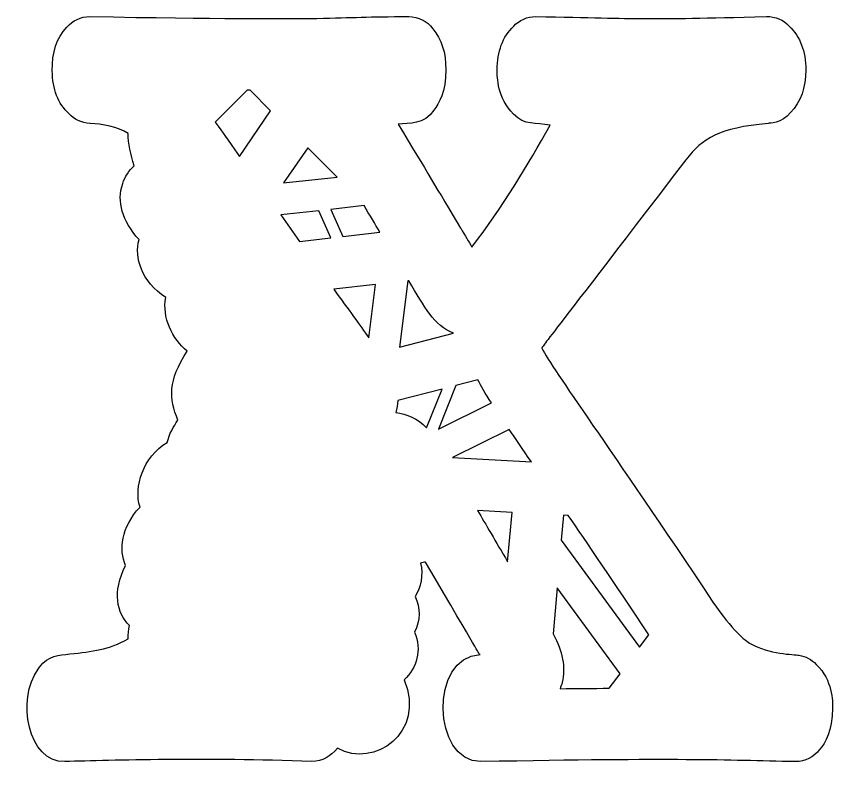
# Model space of a CAD drawing. Header units: millimetres. Extents: x -471 to 1551, y -2688 to 316.
# Drawn here: x 1417.6 to 1547.8, y -1186.9 to -1066.9 of the extents above; entities that cross this region are included whole.
import ezdxf

# ---------------------------------------------------------------- set-up
doc = ezdxf.new("R2010")
doc.units = ezdxf.units.MM
doc.header["$MEASUREMENT"] = 0
doc.layers.add('Layer 1', color=7, linetype='Continuous')

msp = doc.modelspace()

# ---------------------------------------------------------------- linework, layer by layer
at = {"layer": 'Layer 1', "color": 250}
for points, knots in [([(1545.1861, -1170.2616), (1544.4489, -1169.4875), (1543.4721, -1168.9715), (1542.4216, -1168.8057), (1542.4216, -1168.8057), (1541.6107, -1168.6767), (1537.6115, -1168.6398), (1534.7365, -1166.9811), (1534.7365, -1166.9811), (1533.7965, -1166.4467), (1531.7693, -1164.8433), (1528.6916, -1160.328), (1528.6916, -1160.328), (1512.2339, -1135.6323), (1503.2219, -1123.3398), (1501.3789, -1119.8013), (1501.3789, -1119.8013), (1501.6737, -1119.3405), (1500.1994, -1121.2941), (1524.3975, -1089.7426), (1524.3975, -1089.7426), (1527.0698, -1086.3332), (1529.5947, -1084.6929), (1537.5193, -1083.9557), (1537.5193, -1083.9557), (1537.6483, -1083.9189), (1539.6203, -1083.9926), (1541.0947, -1082.2418), (1541.0947, -1082.2418), (1542.7164, -1080.5094), (1543.5089, -1078.261), (1543.5089, -1075.4045), (1543.5089, -1075.4045), (1543.5089, -1072.4373), (1542.6428, -1070.152), (1540.8735, -1068.438), (1540.8735, -1068.438), (1539.952, -1067.4428), (1538.6435, -1066.8715), (1537.2429, -1066.9084), (1537.2429, -1066.9084), (1516.8781, -1067.4429), (1518.371, -1067.2586), (1500.4205, -1066.9084), (1500.4205, -1066.9084), (1499.0935, -1066.9084), (1497.8219, -1067.4613), (1496.9188, -1068.438), (1496.9188, -1068.438), (1495.1496, -1070.152), (1494.2834, -1072.4373), (1494.2834, -1075.4597), (1494.2834, -1075.4597), (1494.2834, -1076.5655), (1494.2834, -1079.9196), (1496.9005, -1082.463), (1496.9005, -1082.463), (1498.6697, -1084.3428), (1500.3836, -1083.7899), (1502.7426, -1084.2507), (1502.7426, -1084.2507), (1499.1489, -1090.6457), (1495.1497, -1097.3541), (1490.2473, -1103.6755), (1490.2473, -1103.6755), (1489.7497, -1102.8462), (1489.16, -1101.8694), (1488.4596, -1100.6715), (1488.4596, -1100.6715), (1488.4596, -1100.6715), (1488.4412, -1100.653), (1488.4412, -1100.653), (1488.4412, -1100.653), (1484.6262, -1094.2948), (1483.0966, -1091.7331), (1478.4892, -1084.0848), (1478.4892, -1084.0848), (1480.2953, -1083.9005), (1482.6174, -1084.1954), (1484.1839, -1081.8364), (1484.1839, -1081.8364), (1485.0132, -1080.7491), (1486.0822, -1078.9246), (1486.0822, -1075.4045), (1486.0822, -1075.4045), (1486.0822, -1072.6584), (1485.4002, -1070.5022), (1484.0181, -1068.8435), (1484.0181, -1068.8435), (1483.115, -1067.6271), (1481.6959, -1066.9084), (1480.1663, -1066.9084), (1480.1663, -1066.9084), (1467.1366, -1066.9084), (1471.0989, -1067.664), (1429.2821, -1066.9084), (1429.2821, -1066.9084), (1427.8815, -1066.9084), (1426.5176, -1067.5534), (1425.6146, -1068.6223), (1425.6146, -1068.6223), (1423.9928, -1070.3547), (1423.2372, -1072.6216), (1423.2925, -1075.5518), (1423.2925, -1075.5518), (1423.3478, -1078.519), (1424.2139, -1080.7674), (1425.9648, -1082.4445), (1425.9648, -1082.4445), (1426.7757, -1083.3107), (1427.8999, -1083.8636), (1429.319, -1083.9557), (1429.319, -1083.9557), (1431.2172, -1084.0664), (1433.8158, -1084.4718), (1435.3823, -1085.5591), (1435.3823, -1085.5591), (1435.4376, -1087.1441), (1435.7693, -1088.9133), (1436.3591, -1090.7379), (1436.3591, -1090.7379), (1435.5298, -1091.4566), (1434.9031, -1092.415), (1434.5345, -1093.5392), (1434.5345, -1093.5392), (1433.5577, -1096.4511), (1434.4424, -1099.4735), (1437.1331, -1102.496), (1437.1331, -1102.496), (1436.3959, -1105.3895), (1437.4832, -1109.1122), (1441.4272, -1111.7477), (1441.4272, -1111.7477), (1440.7269, -1114.8623), (1442.4961, -1118.4192), (1444.8182, -1120.2806), (1444.8182, -1120.2806), (1441.722, -1125.1092), (1441.9247, -1127.7814), (1443.3438, -1131.3199), (1443.3438, -1131.3199), (1442.6619, -1132.2414), (1441.9432, -1133.5315), (1441.6299, -1134.8584), (1441.6299, -1134.8584), (1437.8149, -1137.1252), (1436.23, -1142.0275), (1437.2989, -1145.1605), (1437.2989, -1145.1605), (1434.2581, -1148.4963), (1433.8894, -1151.9058), (1434.9952, -1154.5044), (1434.9952, -1154.5044), (1432.839, -1158.7616), (1433.5946, -1162.0236), (1435.6034, -1164.0693), (1435.6034, -1164.0693), (1435.4928, -1164.8065), (1435.4191, -1165.5069), (1435.3822, -1166.1703), (1435.3822, -1166.1703), (1432.2676, -1167.958), (1429.7427, -1168.1976), (1426.1122, -1168.6031), (1426.1122, -1168.6031), (1424.3982, -1168.7874), (1422.6474, -1168.8058), (1421.2652, -1170.7041), (1421.2652, -1170.7041), (1421.2652, -1170.7041), (1421.0256, -1171.0358), (1421.0256, -1171.0358), (1421.0256, -1171.0358), (1417.5608, -1175.8091), (1419.4038, -1185.9639), (1425.3197, -1185.7611), (1425.3197, -1185.7611), (1432.9311, -1185.5768), (1447.6379, -1185.1161), (1464.7222, -1185.7611), (1464.7222, -1185.7611), (1466.4361, -1185.7611), (1467.6709, -1184.9318), (1468.7767, -1183.6417), (1468.7767, -1183.6417), (1474.6926, -1186.9037), (1482.8753, -1181.2274), (1479.4474, -1172.7129), (1479.4474, -1172.7129), (1481.4563, -1170.87), (1482.3225, -1167.9397), (1481.0877, -1165.1199), (1481.0877, -1165.1199), (1482.0276, -1163.2586), (1482.0645, -1161.2497), (1481.1983, -1159.4436), (1481.1983, -1159.4436), (1482.1014, -1157.9877), (1482.5068, -1155.9604), (1482.0461, -1154.099), (1482.0461, -1154.099), (1482.1935, -1154.0806), (1482.7095, -1153.97), (1482.8201, -1153.9516), (1482.8201, -1153.9516), (1491.6295, -1168.9164), (1491.1872, -1168.253), (1491.5374, -1168.7137), (1491.5374, -1168.7137), (1483.4468, -1169.0454), (1483.8522, -1185.7795), (1491.6848, -1185.7795), (1491.6848, -1185.7795), (1523.6418, -1185.1897), (1530.387, -1185.5399), (1541.8686, -1185.7795), (1541.8686, -1185.7795), (1543.3798, -1185.7795), (1544.8173, -1185.0607), (1545.7204, -1183.8444), (1545.7204, -1183.8444), (1546.6235, -1182.7755), (1547.7845, -1180.9325), (1547.7845, -1177.2466), (1547.7845, -1177.2466), (1547.8031, -1176.1407), (1547.8031, -1172.7865), (1545.1861, -1170.2616)], [0, 0, 0, 0, 0.01724138, 0.01724138, 0.01724138, 0.01724138, 0.03448276, 0.03448276, 0.03448276, 0.03448276, 0.05172414, 0.05172414, 0.05172414, 0.05172414, 0.06896552, 0.06896552, 0.06896552, 0.06896552, 0.0862069, 0.0862069, 0.0862069, 0.0862069, 0.10344828, 0.10344828, 0.10344828, 0.10344828, 0.12068966, 0.12068966, 0.12068966, 0.12068966, 0.13793103, 0.13793103, 0.13793103, 0.13793103, 0.15517241, 0.15517241, 0.15517241, 0.15517241, 0.17241379, 0.17241379, 0.17241379, 0.17241379, 0.18965517, 0.18965517, 0.18965517, 0.18965517, 0.20689655, 0.20689655, 0.20689655, 0.20689655, 0.22413793, 0.22413793, 0.22413793, 0.22413793, 0.24137931, 0.24137931, 0.24137931, 0.24137931, 0.25862069, 0.25862069, 0.25862069, 0.25862069, 0.27586207, 0.27586207, 0.27586207, 0.27586207, 0.29310345, 0.29310345, 0.29310345, 0.29310345, 0.31034483, 0.31034483, 0.31034483, 0.31034483, 0.32758621, 0.32758621, 0.32758621, 0.32758621, 0.34482759, 0.34482759, 0.34482759, 0.34482759, 0.36206897, 0.36206897, 0.36206897, 0.36206897, 0.37931034, 0.37931034, 0.37931034, 0.37931034, 0.39655172, 0.39655172, 0.39655172, 0.39655172, 0.4137931, 0.4137931, 0.4137931, 0.4137931, 0.43103448, 0.43103448, 0.43103448, 0.43103448, 0.44827586, 0.44827586, 0.44827586, 0.44827586, 0.46551724, 0.46551724, 0.46551724, 0.46551724, 0.48275862, 0.48275862, 0.48275862, 0.48275862, 0.5, 0.5, 0.5, 0.5, 0.51724138, 0.51724138, 0.51724138, 0.51724138, 0.53448276, 0.53448276, 0.53448276, 0.53448276, 0.55172414, 0.55172414, 0.55172414, 0.55172414, 0.56896552, 0.56896552, 0.56896552, 0.56896552, 0.5862069, 0.5862069, 0.5862069, 0.5862069, 0.60344828, 0.60344828, 0.60344828, 0.60344828, 0.62068966, 0.62068966, 0.62068966, 0.62068966, 0.63793103, 0.63793103, 0.63793103, 0.63793103, 0.65517241, 0.65517241, 0.65517241, 0.65517241, 0.67241379, 0.67241379, 0.67241379, 0.67241379, 0.68965517, 0.68965517, 0.68965517, 0.68965517, 0.70689655, 0.70689655, 0.70689655, 0.70689655, 0.72413793, 0.72413793, 0.72413793, 0.72413793, 0.74137931, 0.74137931, 0.74137931, 0.74137931, 0.75862069, 0.75862069, 0.75862069, 0.75862069, 0.77586207, 0.77586207, 0.77586207, 0.77586207, 0.79310345, 0.79310345, 0.79310345, 0.79310345, 0.81034483, 0.81034483, 0.81034483, 0.81034483, 0.82758621, 0.82758621, 0.82758621, 0.82758621, 0.84482759, 0.84482759, 0.84482759, 0.84482759, 0.86206897, 0.86206897, 0.86206897, 0.86206897, 0.87931034, 0.87931034, 0.87931034, 0.87931034, 0.89655172, 0.89655172, 0.89655172, 0.89655172, 0.9137931, 0.9137931, 0.9137931, 0.9137931, 0.93103448, 0.93103448, 0.93103448, 0.93103448, 0.94827586, 0.94827586, 0.94827586, 0.94827586, 0.96551724, 0.96551724, 0.96551724, 0.96551724, 1, 1, 1, 1]), ([(1453.167, -1089.2266), (1450.9555, -1086.0751), (1450.7343, -1085.6881), (1449.2599, -1083.7531), (1449.2599, -1083.7531), (1449.2599, -1083.7531), (1454.3833, -1078.6296), (1454.3833, -1078.6296), (1454.3833, -1078.6296), (1454.5492, -1078.6296), (1454.7151, -1078.6296), (1454.8625, -1078.6296), (1454.8625, -1078.6296), (1454.8625, -1078.6296), (1458.1245, -1081.9654), (1458.1245, -1081.9654), (1458.1245, -1081.9654), (1458.1245, -1081.9654), (1453.167, -1089.2266), (1453.167, -1089.2266)], [0, 0, 0, 0, 0.16666667, 0.16666667, 0.16666667, 0.16666667, 0.33333333, 0.33333333, 0.33333333, 0.33333333, 0.5, 0.5, 0.5, 0.5, 0.66666667, 0.66666667, 0.66666667, 0.66666667, 1, 1, 1, 1]), ([(1464.0589, -1087.826), (1464.0589, -1087.826), (1468.74, -1092.5071), (1468.74, -1092.5071), (1468.74, -1092.5071), (1468.74, -1092.5071), (1460.2071, -1093.447), (1460.2071, -1093.447), (1460.2071, -1093.447), (1460.2071, -1093.447), (1464.0589, -1087.826), (1464.0589, -1087.826)], [0, 0, 0, 0, 0.25, 0.25, 0.25, 0.25, 0.5, 0.5, 0.5, 0.5, 1, 1, 1, 1]), ([(1462.7505, -1102.7908), (1461.7552, -1101.3902), (1460.7601, -1099.9895), (1459.7464, -1098.552), (1459.7464, -1098.552), (1459.7464, -1098.552), (1465.8098, -1097.8885), (1465.8098, -1097.8885), (1465.8098, -1097.8885), (1465.8098, -1097.8885), (1467.7449, -1102.2195), (1467.7449, -1102.2195), (1467.7449, -1102.2195), (1467.7449, -1102.2195), (1462.7505, -1102.7908), (1462.7505, -1102.7908)], [0, 0, 0, 0, 0.2, 0.2, 0.2, 0.2, 0.4, 0.4, 0.4, 0.4, 0.6, 0.6, 0.6, 0.6, 1, 1, 1, 1]), ([(1469.6615, -1101.9983), (1469.6615, -1101.9983), (1467.7448, -1097.6674), (1467.7448, -1097.6674), (1467.7448, -1097.6674), (1467.7448, -1097.6674), (1473.0341, -1097.0776), (1473.0341, -1097.0776), (1473.0341, -1097.0776), (1473.974, -1098.6257), (1474.8033, -1100.0448), (1475.5774, -1101.3164), (1475.5774, -1101.3164), (1475.5774, -1101.3164), (1469.6615, -1101.9983), (1469.6615, -1101.9983)], [0, 0, 0, 0, 0.2, 0.2, 0.2, 0.2, 0.4, 0.4, 0.4, 0.4, 0.6, 0.6, 0.6, 0.6, 1, 1, 1, 1]), ([(1480.0005, -1109.0938), (1480.0005, -1109.0938), (1480.2032, -1109.0753), (1480.2032, -1109.0753), (1480.2032, -1109.0753), (1482.7465, -1113.2957), (1484.1287, -1116.2076), (1487.317, -1117.4055), (1487.317, -1117.4055), (1487.317, -1117.4055), (1478.6736, -1119.6355), (1478.6736, -1119.6355), (1478.6736, -1119.6355), (1478.6736, -1119.6355), (1480.0005, -1109.0938), (1480.0005, -1109.0938)], [0, 0, 0, 0, 0.2, 0.2, 0.2, 0.2, 0.4, 0.4, 0.4, 0.4, 0.6, 0.6, 0.6, 0.6, 1, 1, 1, 1]), ([(1473.7898, -1118.1611), (1472.4075, -1116.2076), (1470.5646, -1113.6459), (1468.224, -1110.4207), (1468.224, -1110.4207), (1468.224, -1110.4207), (1474.8402, -1109.6651), (1474.8402, -1109.6651), (1474.8402, -1109.6651), (1474.8402, -1109.6651), (1473.7898, -1118.1611), (1473.7898, -1118.1611)], [0, 0, 0, 0, 0.25, 0.25, 0.25, 0.25, 0.5, 0.5, 0.5, 0.5, 1, 1, 1, 1]), ([(1491.1873, -1124.8695), (1491.685, -1125.8463), (1492.3853, -1127.0257), (1493.3804, -1128.5554), (1493.3804, -1128.5554), (1493.3804, -1128.5554), (1484.9397, -1132.7389), (1484.9397, -1132.7389), (1484.9397, -1132.7389), (1484.9397, -1132.7389), (1487.7042, -1125.7725), (1487.7042, -1125.7725), (1487.7042, -1125.7725), (1487.7042, -1125.7725), (1491.1873, -1124.8695), (1491.1873, -1124.8695)], [0, 0, 0, 0, 0.2, 0.2, 0.2, 0.2, 0.4, 0.4, 0.4, 0.4, 0.6, 0.6, 0.6, 0.6, 1, 1, 1, 1]), ([(1478.1023, -1130.1035), (1478.2866, -1129.4585), (1478.3971, -1128.8134), (1478.434, -1128.1684), (1478.434, -1128.1684), (1478.434, -1128.1684), (1485.4741, -1126.3439), (1485.4741, -1126.3439), (1485.4741, -1126.3439), (1485.4741, -1126.3439), (1483.023, -1132.5362), (1483.023, -1132.5362), (1483.023, -1132.5362), (1481.5855, -1131.025), (1479.7793, -1130.2325), (1478.1023, -1130.1035)], [0, 0, 0, 0, 0.2, 0.2, 0.2, 0.2, 0.4, 0.4, 0.4, 0.4, 0.6, 0.6, 0.6, 0.6, 1, 1, 1, 1]), ([(1487.1696, -1137.2358), (1487.1696, -1137.2358), (1496.1817, -1132.7758), (1496.1817, -1132.7758), (1496.1817, -1132.7758), (1497.1953, -1134.2502), (1498.3564, -1135.9642), (1499.7386, -1137.973), (1499.7386, -1137.973), (1499.7386, -1137.973), (1487.1696, -1137.2358), (1487.1696, -1137.2358)], [0, 0, 0, 0, 0.25, 0.25, 0.25, 0.25, 0.5, 0.5, 0.5, 0.5, 1, 1, 1, 1]), ([(1495.9421, -1153.8961), (1494.0254, -1150.6341), (1492.4405, -1147.9065), (1491.1504, -1145.6949), (1491.1504, -1145.6949), (1491.1504, -1145.6949), (1496.6425, -1146.0082), (1496.6425, -1146.0082), (1496.6425, -1146.0082), (1496.6425, -1146.0082), (1495.9421, -1153.8961), (1495.9421, -1153.8961)], [0, 0, 0, 0, 0.25, 0.25, 0.25, 0.25, 0.5, 0.5, 0.5, 0.5, 1, 1, 1, 1]), ([(1517.0072, -1167.5341), (1517.0072, -1167.5341), (1504.4935, -1150.4683), (1504.4935, -1150.4683), (1504.4935, -1150.4683), (1504.4935, -1150.4683), (1504.8437, -1146.469), (1504.8437, -1146.469), (1504.8437, -1146.469), (1504.8437, -1146.469), (1505.6177, -1146.5058), (1505.6177, -1146.5058), (1505.6177, -1146.5058), (1508.4743, -1150.6893), (1512.7869, -1157.0108), (1518.4816, -1165.5252), (1518.4816, -1165.5252), (1518.4816, -1165.5252), (1517.0072, -1167.5341), (1517.0072, -1167.5341)], [0, 0, 0, 0, 0.16666667, 0.16666667, 0.16666667, 0.16666667, 0.33333333, 0.33333333, 0.33333333, 0.33333333, 0.5, 0.5, 0.5, 0.5, 0.66666667, 0.66666667, 0.66666667, 0.66666667, 1, 1, 1, 1]), ([(1512.1602, -1174.0766), (1509.5432, -1174.095), (1506.9261, -1174.1134), (1504.3091, -1174.1503), (1504.3091, -1174.1503), (1504.4381, -1173.8185), (1504.5487, -1173.4868), (1504.6409, -1173.1366), (1504.6409, -1173.1366), (1505.2307, -1170.7224), (1504.7515, -1168.1791), (1503.185, -1165.4147), (1503.185, -1165.4147), (1503.185, -1165.4147), (1503.83, -1158.0612), (1503.83, -1158.0612), (1503.83, -1158.0612), (1503.83, -1158.0612), (1513.8741, -1171.7729), (1513.8741, -1171.7729), (1513.8741, -1171.7729), (1513.8741, -1171.7729), (1512.1602, -1174.0766), (1512.1602, -1174.0766)], [0, 0, 0, 0, 0.14285714, 0.14285714, 0.14285714, 0.14285714, 0.28571429, 0.28571429, 0.28571429, 0.28571429, 0.42857143, 0.42857143, 0.42857143, 0.42857143, 0.57142857, 0.57142857, 0.57142857, 0.57142857, 0.71428571, 0.71428571, 0.71428571, 0.71428571, 1, 1, 1, 1])]:
    msp.add_open_spline(points, degree=3, knots=knots, dxfattribs=at)

doc.saveas('drawing.dxf')
